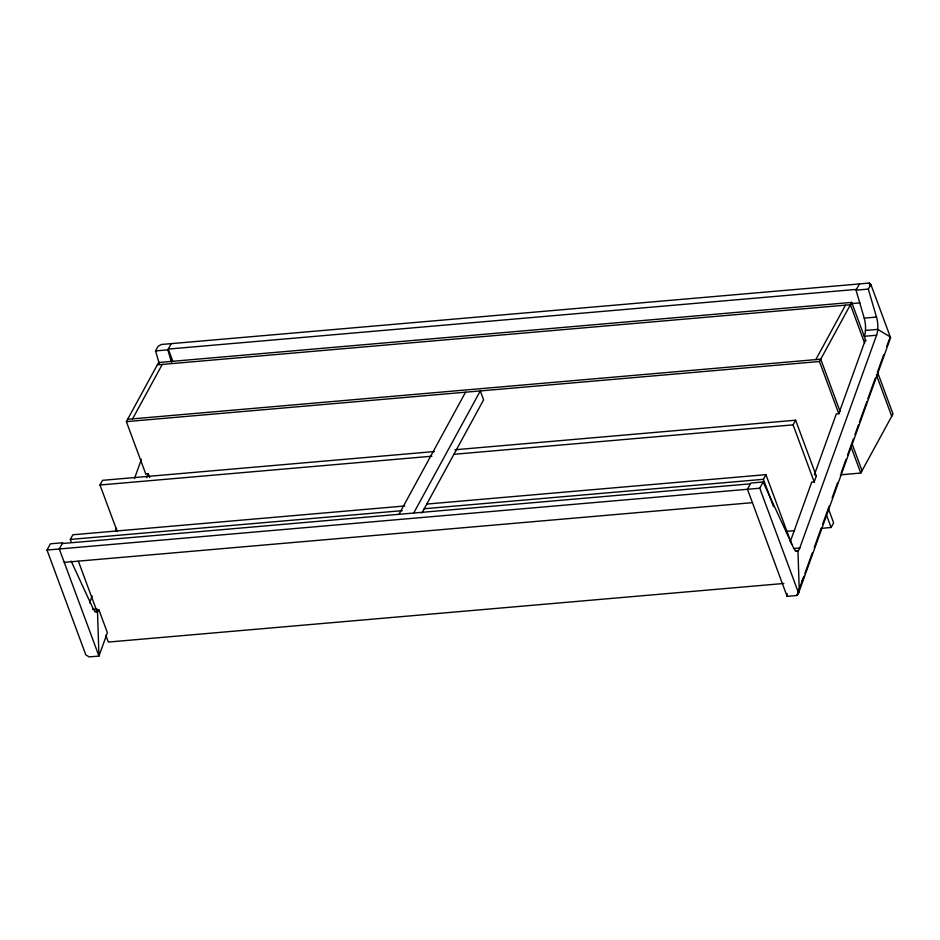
<?xml version="1.0" encoding="UTF-8"?>
<svg xmlns="http://www.w3.org/2000/svg" width="940" height="940" viewBox="0 0 940 940"><rect width="100%" height="100%" fill="white"/><g stroke="black" fill="none" stroke-linecap="round" stroke-linejoin="round"><path stroke-width="1.41" d="M89.653 602.904L92.144 595.995M115.538 531.065L116.537 528.303M134.455 478.578L141.435 459.237M146.687 477.661L148.156 473.596L145.7 473.807M790.235 541.757L811.737 482.103L814.193 481.891L816.308 476.051M814.334 474.9L836.33 413.894L838.786 413.682L865.47 339.622M870.851 284.432L890.58 337.719L798.565 593.034L796.944 595.514L787.121 596.36L747.453 489.27L750.849 483.054L763.139 481.985L793.419 547.609A10.434 4.453 85 0 0 797.743 550.852L798.025 550.699A10.434 4.453 85 0 0 799.294 549.301L876.573 335.239A15.604 6.662 85 0 0 877.713 329.776L877.784 329A15.604 6.662 85 0 0 876.503 317.062L868.302 289.097L870.851 284.432L869.241 283.081L161.41 344.487L158.108 346.261L155.558 350.926L159.248 363.51M803.888 576.244L796.944 595.514L799.27 591.084L797.954 550.734L795.228 550.969M804.875 573.494L812.313 552.861M814.298 547.362L820.749 529.479M822.735 523.968L829.174 506.084M832.147 497.836L837.599 482.702M841.077 473.067L846.035 459.308M847.516 455.183L853.473 438.674M854.954 434.55L858.432 424.915M859.418 422.166L866.856 401.533M867.855 398.783L875.293 378.139M877.267 372.639L883.718 354.756M886.69 346.496L889.17 339.622M96.808 609.437L96.479 610.095L98.935 609.884L107.383 632.679L98.947 656.061L89.112 656.919L85.822 654.863L47 550.041L50.396 543.813L62.686 542.756L59.291 548.972L98.947 656.061L97.502 611.493A10.434 4.453 85 0 0 98.841 610.072L98.935 609.884M145.759 473.96L126.371 421.625L158.601 362.523L851.687 302.398L865.963 340.95M171.538 362.44L167.849 349.856L171.245 343.64M132.564 418.876L162.244 364.426M71.323 542.18L70.312 539.442L72.862 534.778L404.776 505.978M117.23 531.523L99.992 485.005L102.542 480.328L434.456 451.541M398.971 514.321L465.547 392.203M413.718 513.04L480.293 390.923L483.595 399.853L421.919 512.97M815.814 359.597L845.495 305.147M876.573 335.239L864.295 336.309A15.604 6.662 85 0 0 865.423 330.845L865.493 330.069A15.604 6.662 85 0 0 864.224 318.131L856.011 290.166L859.407 283.939M838.844 413.835L819.457 361.501L851.687 302.398M773.526 506.684L763.398 479.318L765.936 474.653L426.713 504.075M814.369 482.338L793.078 424.868L795.628 420.204L454.937 449.767M798.565 593.034L759.743 488.213L763.139 481.985M802.043 580.779L803.947 577.278M820.855 528.386L831.089 527.493L833.627 522.828L828.563 509.151M840.301 474.829L860.77 473.055L893 413.941L877.702 372.628M890.58 337.719L889.663 338.247L890.298 336.931L877.749 329.376L865.458 330.445M856.434 289.379L168.272 349.081L172.737 361.136M155.558 350.926L167.849 349.856M856.011 290.166L868.302 289.097M851.17 303.655L859.936 302.892M157.333 364.849L850.418 304.724L864.694 343.288M864.224 318.131L876.503 317.062M127.652 419.299L820.726 359.174L840.113 411.509M126.371 421.625L819.457 361.501M99.992 485.005L431.918 456.206M453.856 454.302L793.078 424.868M70.312 539.442L402.238 510.655M424.163 508.752L763.398 479.318M62.252 543.532L750.425 483.83M47 550.041L759.743 488.213M64.249 562.355L752.411 502.665M785.758 531.429L794.535 530.665M92.778 609.32L96.985 608.956M794.288 548.466L799.905 547.973M94.775 611.74L97.29 611.611A10.434 4.453 85 0 1 92.966 608.368L71.158 561.121M783.854 583.47L108.323 642.067L105.785 635.229M869.241 283.081L870.24 285.772M876.433 374.966L891.731 416.279M852.357 444.549L862.039 470.717M851.076 446.888L860.77 473.055M795.628 420.204L816.402 476.31M826.53 515.179L831.089 527.493M765.936 474.653L791.786 544.436M148.156 473.596L149.636 477.591M78.419 561.333L96.667 610.601M787.027 593.481L787.121 596.36"/></g></svg>
